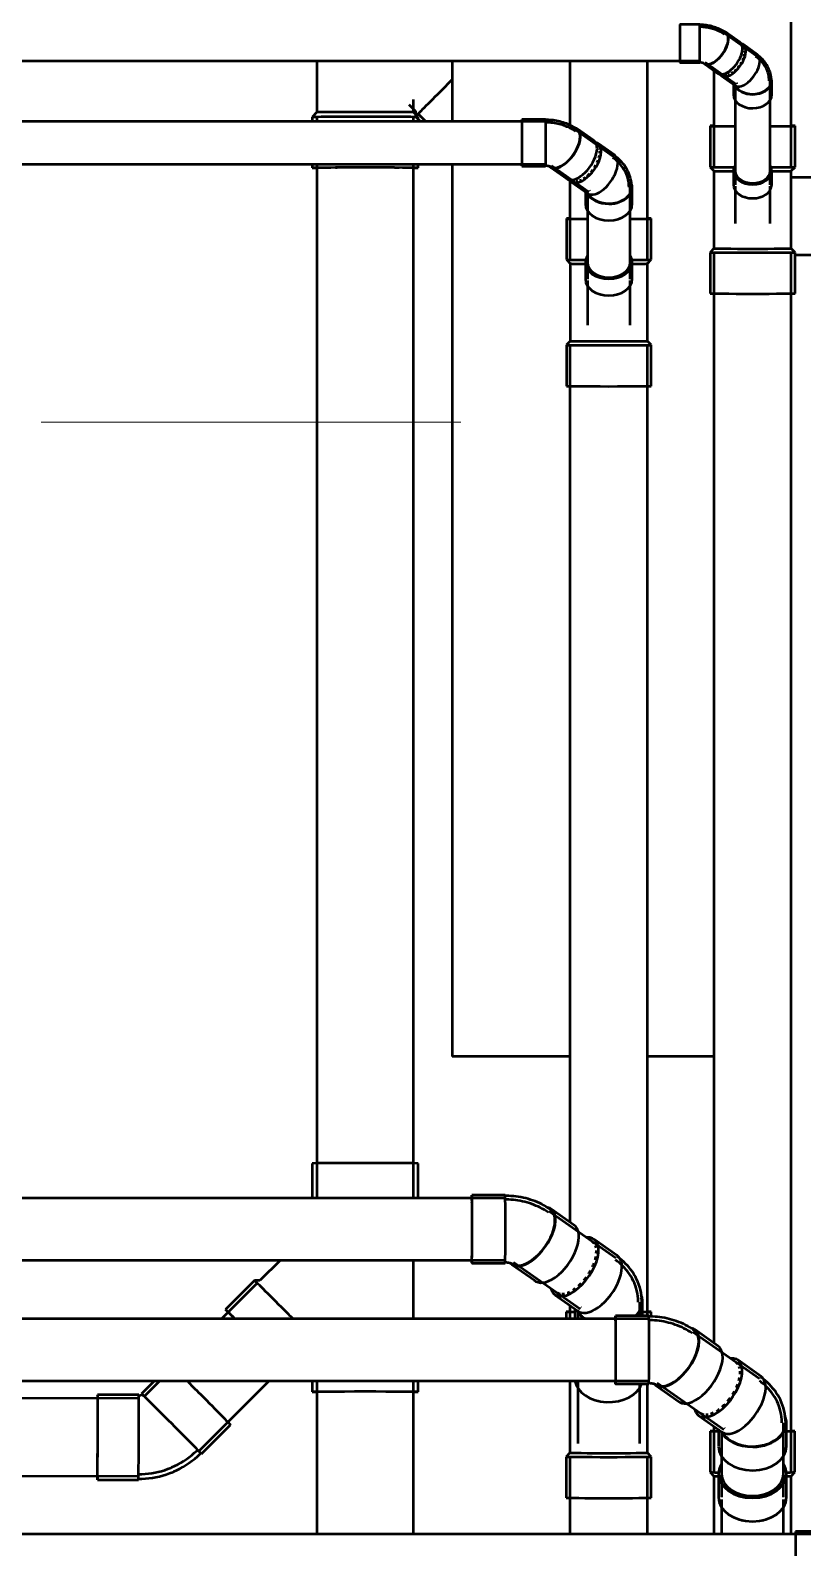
# Model space of a CAD drawing. Header units: millimetres. Extents: x -108050 to 96605, y 58136 to 140997.
# Drawn here: x -44844 to -42849, y 120907 to 124824 of the extents above; entities that cross this region are included whole.
import ezdxf

# ---------------------------------------------------------------- set-up
doc = ezdxf.new("R2010")
doc.units = ezdxf.units.MM
for name, color, linetype, lineweight in [('M-HVAC-DUCT', 70, 'Continuous', 50), ('M-HVAC-DUCT-IDEN', 70, 'Continuous', 9), ('P-PIPE', 3, 'Continuous', 50)]:
    doc.layers.add(name, color=color, linetype=linetype, lineweight=lineweight)

# ---------------------------------------------------------------- blocks, each defined once
blk = doc.blocks.new('DSC_uPVC_Elbow_TienPhong - Standard-1924959-HẦM')
at = {"layer": 'P-PIPE'}
for p, q in [((-44523.3, 121338.2), (-44556.8, 121304.7)), ((-44564, 121301.7), (-44670, 121302)), ((-44401.8, 121149.7), (-44326.8, 121224.7)), ((-44670.6, 121082.8), (-44564.6, 121082.5))]:
    blk.add_line(p, q, dxfattribs=at)
at = {"layer": 'P-PIPE', "flags": 128}
for points in [[(-44558.9, 121300.4), (-44559.4, 121300.2), (-44559.9, 121300), (-44560.3, 121299.9), (-44560.8, 121299.7), (-44561.3, 121299.6), (-44561.8, 121299.5), (-44562.3, 121299.4), (-44562.8, 121299.4), (-44563.3, 121299.4), (-44563.8, 121299.3), (-44564, 121299.3)], [(-44555.1, 121303), (-44555.4, 121302.7), (-44555.8, 121302.3), (-44556.2, 121302), (-44556.6, 121301.7), (-44557, 121301.4), (-44557.4, 121301.2), (-44557.9, 121300.9), (-44558.3, 121300.7), (-44558.8, 121300.5), (-44558.9, 121300.4)], [(-44478.2, 121114.8), (-44470.4, 121118.4), (-44462.7, 121122.3), (-44455.2, 121126.5), (-44447.9, 121131), (-44440.7, 121135.8), (-44433.8, 121140.8), (-44427.1, 121146.2), (-44420.5, 121151.8), (-44414.2, 121157.6), (-44411.9, 121159.9)], [(-44473.4, 121103.8), (-44465.2, 121107.6), (-44457.1, 121111.7), (-44449.1, 121116.1), (-44441.4, 121120.9), (-44433.9, 121125.9), (-44426.5, 121131.3), (-44419.4, 121136.9), (-44412.5, 121142.8), (-44405.9, 121149), (-44403.5, 121151.4)], [(-44564.6, 121084.9), (-44555.5, 121085.1), (-44546.4, 121085.6), (-44537.4, 121086.5), (-44528.4, 121087.7), (-44519.5, 121089.3), (-44510.6, 121091.3), (-44501.8, 121093.6), (-44493.1, 121096.3), (-44484.6, 121099.3), (-44476.1, 121102.6), (-44473.4, 121103.8)], [(-44564.3, 121096.9), (-44555.9, 121097.1), (-44547.3, 121097.6), (-44538.8, 121098.4), (-44530.3, 121099.6), (-44521.8, 121101.1), (-44513.4, 121103), (-44505.1, 121105.2), (-44496.9, 121107.7), (-44488.8, 121110.5), (-44480.8, 121113.7), (-44478.2, 121114.8)]]:
    blk.add_lwpolyline(points, dxfattribs=at)
at = {"layer": 'P-PIPE'}
for centre, major_axis, ratio, start_param, end_param in [((-44404.3, 121302.2), (-77.5, 77.5), 0.005079, 4.710389, 5.193086), ((-44670.3, 121192.4), (0.3, 109.6), 0.005, 0.002191, 0.402015), ((-44670.3, 121192.4), (0.3, 109.6), 0.005, 4.71458, 6.283185), ((-44564.3, 121192.1), (0.3, 109.6), 0.005, 4.71458, 6.283185), ((-44479.3, 121227.2), (-77.5, 77.5), 0.005079, 4.710389, 6.281185), ((-44479.3, 121227.2), (-77.5, 77.5), 0.005079, 0, 0.16822), ((-44479.3, 121227.2), (-75.8, 75.8), 0.005079, 5.950492, 6.115839), ((-44404.3, 121302.2), (-77.5, 77.5), 0.005079, 3.141593, 4.710389), ((-44670.3, 121192.4), (0.3, 100), 0.005, 6.023577, 6.283185), ((-44670.3, 121192.4), (0.3, 100), 0.005, 5.761778, 5.891588), ((-44670.3, 121192.4), (0.3, 100), 0.005, 5.499978, 5.759971), ((-44670.3, 121192.4), (0.3, 100), 0.005, 5.238179, 5.498019), ((-44670.3, 121192.4), (0.3, 100), 0.005, 4.97638, 5.236119), ((-44479.3, 121227.2), (-77.5, 77.5), 0.005079, 3.141593, 4.710389), ((-44670.3, 121192.4), (0.3, 109.6), 0.005, 3.143784, 4.71458), ((-44564.3, 121192.1), (0.3, 109.6), 0.005, 3.143784, 4.71458), ((-44670.3, 121192.4), (0.3, 100), 0.005, 3.929182, 4.188585), ((-44670.3, 121192.4), (0.3, 100), 0.005, 4.190981, 4.450485), ((-44479.3, 121227.2), (-75.8, 75.8), 0.005079, 3.30494, 3.470287), ((-44479.3, 121227.2), (-77.5, 77.5), 0.005079, 2.97324, 3.139593), ((-44670.3, 121192.4), (0.3, 100), 0.005, 3.667383, 3.926634), ((-44670.3, 121192.4), (0.3, 109.6), 0.005, 2.73584, 3.141593), ((-44670.3, 121192.4), (0.3, 100), 0.005, 3.143784, 3.359903), ((-44670.3, 121192.4), (0.3, 100), 0.005, 3.405583, 3.535394)]:
    blk.add_ellipse(centre, major_axis=major_axis, ratio=ratio, start_param=start_param, end_param=end_param, dxfattribs=at)
blk = doc.blocks.new('DSC_uPVC_Elbow_TienPhong - Standard-2066704-HẦM')
at = {"layer": 'P-PIPE'}
for p, q in [((-43114.8, 124839.2), (-43165.8, 124839.2)), ((-43011, 124793.4), (-43046.9, 124818.7)), ((-43165.8, 124740.6), (-43114.8, 124740.6)), ((-43103.7, 124738.1), (-43067.8, 124712.8))]:
    blk.add_line(p, q, dxfattribs=at)
at = {"layer": 'P-PIPE', "flags": 128}
for points in [[(-43047.5, 124817.8), (-43050.6, 124819.9), (-43053.8, 124821.9), (-43057, 124823.7), (-43060.3, 124825.5), (-43063.6, 124827.1), (-43066.9, 124828.6), (-43070.3, 124829.9), (-43073.8, 124831.2), (-43077.2, 124832.4), (-43080.7, 124833.4), (-43084.2, 124834.3), (-43087.7, 124835.2), (-43091.3, 124835.9), (-43094.8, 124836.5), (-43098.4, 124837), (-43102, 124837.5), (-43105.6, 124837.8), (-43109.2, 124838), (-43112.8, 124838.1), (-43114.8, 124838.1)], [(-43050.6, 124813.4), (-43053.6, 124815.4), (-43056.6, 124817.3), (-43059.6, 124819), (-43062.7, 124820.7), (-43065.9, 124822.2), (-43069.1, 124823.6), (-43072.3, 124824.9), (-43075.5, 124826.1), (-43078.8, 124827.2), (-43082.2, 124828.2), (-43085.5, 124829.1), (-43088.9, 124829.9), (-43092.3, 124830.6), (-43095.7, 124831.2), (-43099.1, 124831.7), (-43102.5, 124832.1), (-43106, 124832.4), (-43109.4, 124832.6), (-43112.9, 124832.7), (-43114.8, 124832.7)], [(-43114.8, 124741.6), (-43113.9, 124741.6), (-43113, 124741.6), (-43112.1, 124741.5), (-43111.3, 124741.4), (-43110.4, 124741.3), (-43109.6, 124741.2), (-43108.8, 124741.1), (-43108.1, 124740.9), (-43107.4, 124740.7), (-43106.7, 124740.5), (-43106.1, 124740.3), (-43105.5, 124740.1), (-43105, 124739.9), (-43104.5, 124739.7), (-43104.1, 124739.6), (-43103.8, 124739.4), (-43103.5, 124739.2), (-43103.3, 124739.1), (-43103.1, 124739), (-43103.1, 124739)]]:
    blk.add_lwpolyline(points, dxfattribs=at)
at = {"layer": 'P-PIPE'}
for centre, major_axis, ratio, start_param, end_param in [((-43165.8, 124789.9), (0, 49.3), 0.01, 0, 0.401917), ((-43165.8, 124789.9), (0, 49.3), 0.01, 3.923516, 6.27971), ((-43165.8, 124789.9), (0, 45), 0.01, 6.024687, 6.27971), ((-43165.8, 124789.9), (0, 45), 0.01, 5.888739, 6.017911), ((-43165.8, 124789.9), (0, 45), 0.01, 5.498349, 5.756112), ((-43165.8, 124789.9), (0, 45), 0.01, 5.236311, 5.494312), ((-43114.8, 124789.9), (0, 49.3), 0.01, 3.923516, 6.27971), ((-43075.3, 124778.4), (27.8, 39.4), 0.507022, 3.225944, 5.669405), ((-43075.3, 124778.4), (28.4, 40.3), 0.507022, 4.098609, 6.504687), ((-43075.3, 124778.4), (27.8, 39.4), 0.507022, 5.669405, 6.367537), ((-43039.4, 124753.1), (28.4, 40.3), 0.507022, 4.098609, 6.283185), ((-43165.8, 124789.9), (0, 49.3), 0.01, 2.73979, 3.138118), ((-43165.8, 124789.9), (0, 49.3), 0.01, 3.141593, 3.923516), ((-43165.8, 124789.9), (0, 45), 0.01, 3.141593, 3.399917), ((-43165.8, 124789.9), (0, 45), 0.01, 3.532544, 3.661716), ((-43165.8, 124789.9), (0, 45), 0.01, 3.664583, 3.923516), ((-43165.8, 124789.9), (0, 45), 0.01, 3.926625, 4.185315), ((-43114.8, 124789.9), (0, 49.3), 0.01, 3.141593, 3.923516), ((-43075.3, 124778.4), (28.4, 40.3), 0.507022, 3.051411, 4.098609), ((-43039.4, 124753.1), (28.4, 40.3), 0.507022, 3.051411, 4.098609)]:
    blk.add_ellipse(centre, major_axis=major_axis, ratio=ratio, start_param=start_param, end_param=end_param, dxfattribs=at)
blk = doc.blocks.new('DSC_uPVC_Elbow_TienPhong - Standard-V74-HẦM')
at = {"layer": 'P-PIPE'}
for p, q in [((-42966.2, 124761.8), (-43002.2, 124787.2)), ((-43059, 124706.6), (-43023, 124681.2)), ((-43027.6, 124685.4), (-43027.6, 124657.8)), ((-42935.5, 124693.7), (-42935.5, 124694.4)), ((-42930.1, 124693.7), (-42930.1, 124694.5)), ((-42929, 124657.8), (-42929, 124693.7))]:
    blk.add_line(p, q, dxfattribs=at)
at = {"layer": 'P-PIPE', "flags": 128}
for points in [[(-42935.5, 124694.4), (-42935.6, 124698.5), (-42936, 124702.4), (-42936.6, 124706.4), (-42937.4, 124710.3), (-42938.5, 124714.1), (-42939.7, 124717.9), (-42941.1, 124721.5), (-42942.7, 124725.1), (-42944.5, 124728.5), (-42946.4, 124731.8), (-42948.5, 124735), (-42950.7, 124738), (-42953, 124741), (-42955.4, 124743.8), (-42957.9, 124746.4), (-42960.5, 124749), (-42963.2, 124751.4), (-42966, 124753.6), (-42968.9, 124755.8), (-42970, 124756.6)], [(-42930.1, 124694.5), (-42930.3, 124698.8), (-42930.7, 124703.1), (-42931.3, 124707.4), (-42932.2, 124711.5), (-42933.3, 124715.7), (-42934.6, 124719.7), (-42936.2, 124723.6), (-42937.9, 124727.4), (-42939.8, 124731.1), (-42941.8, 124734.6), (-42944, 124738), (-42946.4, 124741.3), (-42948.8, 124744.4), (-42951.4, 124747.4), (-42954.1, 124750.2), (-42956.9, 124752.9), (-42959.8, 124755.4), (-42962.7, 124757.9), (-42965.7, 124760.1), (-42966.9, 124761)], [(-43022.4, 124682.1), (-43022.4, 124682.1), (-43022.4, 124682.1)], [(-43018.8, 124686.1), (-43018.9, 124686.2), (-43019, 124686.4), (-43019.2, 124686.6), (-43019.4, 124686.9), (-43019.6, 124687.3), (-43019.7, 124687.4)]]:
    blk.add_lwpolyline(points, dxfattribs=at)
at = {"layer": 'P-PIPE'}
for centre, major_axis, ratio, start_param, end_param in [((-43030.6, 124746.9), (28.4, 40.3), 0.507022, 4.098609, 6.508337), ((-43030.6, 124746.9), (25.9, 36.8), 0.507022, 6.055755, 6.283185), ((-43030.6, 124746.9), (25.9, 36.8), 0.507022, 5.066955, 5.191178), ((-43030.6, 124746.9), (25.9, 36.8), 0.507022, 5.321569, 5.452977), ((-43030.6, 124746.9), (25.9, 36.8), 0.507022, 5.845168, 5.931204), ((-43030.6, 124746.9), (25.9, 36.8), 0.507022, 5.583369, 5.714776), ((-42994.6, 124721.5), (28.4, 40.3), 0.507022, 4.098609, 6.283185), ((-43030.6, 124746.9), (28.4, 40.3), 0.507022, 2.93008, 4.098609), ((-43030.6, 124746.9), (25.9, 36.8), 0.507022, 3.141593, 3.313211), ((-43030.6, 124746.9), (25.9, 36.8), 0.507022, 3.488974, 3.652845), ((-43030.6, 124746.9), (25.9, 36.8), 0.507022, 3.750773, 3.882181), ((-43030.6, 124746.9), (25.9, 36.8), 0.507022, 4.012572, 4.098609), ((-43030.6, 124746.9), (25.9, 36.8), 0.507022, 4.098609, 4.14398), ((-43030.6, 124746.9), (25.9, 36.8), 0.507022, 4.274372, 4.40578), ((-43030.6, 124746.9), (25.9, 36.8), 0.507022, 4.536171, 4.667579), ((-43030.6, 124746.9), (25.9, 36.8), 0.507022, 4.797971, 4.929378), ((-42978.3, 124693.7), (49.3, 0), 0.709577, 4.719435, 6.616078), ((-42978.3, 124693.7), (49.3, 0), 0.709577, 3.462413, 4.719435), ((-42994.6, 124721.5), (28.4, 40.3), 0.507022, 3.051411, 4.098609), ((-42978.3, 124693.7), (48.2, 0), 0.709577, 3.497705, 6.290231), ((-42978.3, 124657.8), (49.3, 0), 0.709577, 3.148639, 4.719435), ((-42978.3, 124657.8), (49.3, 0), 0.709577, 4.719435, 6.290231)]:
    blk.add_ellipse(centre, major_axis=major_axis, ratio=ratio, start_param=start_param, end_param=end_param, dxfattribs=at)
blk = doc.blocks.new('DSC_uPVC_Elbow_TienPhong - Standard-2066810-HẦM')
at = {"layer": 'P-PIPE'}
for p, q in [((-43513, 124594.2), (-43574, 124594.2)), ((-43388.1, 124539.2), (-43431.1, 124569.5)), ((-43574, 124473.6), (-43513, 124473.6)), ((-43500.6, 124470.9), (-43457.6, 124440.6))]:
    blk.add_line(p, q, dxfattribs=at)
at = {"layer": 'P-PIPE', "flags": 128}
for points in [[(-43431.9, 124568.4), (-43435.6, 124571), (-43439.5, 124573.4), (-43443.3, 124575.6), (-43447.3, 124577.7), (-43451.3, 124579.6), (-43455.3, 124581.4), (-43459.4, 124583.1), (-43463.5, 124584.6), (-43467.7, 124586), (-43471.9, 124587.3), (-43476.1, 124588.4), (-43480.4, 124589.4), (-43484.7, 124590.3), (-43489, 124591), (-43493.3, 124591.7), (-43497.6, 124592.1), (-43501.9, 124592.5), (-43506.3, 124592.8), (-43510.6, 124592.9), (-43513, 124592.9)], [(-43435.7, 124563), (-43439.2, 124565.4), (-43442.9, 124567.7), (-43446.5, 124569.8), (-43450.3, 124571.8), (-43454.1, 124573.6), (-43457.9, 124575.3), (-43461.8, 124576.9), (-43465.7, 124578.4), (-43469.7, 124579.7), (-43473.7, 124580.9), (-43477.8, 124582), (-43481.8, 124582.9), (-43485.9, 124583.8), (-43490, 124584.5), (-43494.1, 124585.1), (-43498.2, 124585.6), (-43502.4, 124585.9), (-43506.5, 124586.2), (-43510.7, 124586.3), (-43513, 124586.3)], [(-43513, 124475), (-43512, 124475), (-43510.9, 124474.9), (-43509.9, 124474.8), (-43509, 124474.7), (-43508, 124474.6), (-43507.1, 124474.5), (-43506.2, 124474.3), (-43505.3, 124474.1), (-43504.5, 124473.9), (-43503.8, 124473.7), (-43503.1, 124473.5), (-43502.4, 124473.3), (-43501.8, 124473), (-43501.3, 124472.8), (-43500.9, 124472.6), (-43500.5, 124472.4), (-43500.2, 124472.3), (-43500, 124472.1), (-43499.9, 124472), (-43499.8, 124472)]]:
    blk.add_lwpolyline(points, dxfattribs=at)
at = {"layer": 'P-PIPE'}
for centre, major_axis, ratio, start_param, end_param in [((-43574, 124533.9), (0, 60.3), 0.01, 0, 0.403919), ((-43574, 124533.9), (0, 60.3), 0.01, 3.923516, 6.27971), ((-43574, 124533.9), (0, 55), 0.01, 6.024687, 6.27971), ((-43574, 124533.9), (0, 55), 0.01, 5.888739, 6.017911), ((-43513, 124533.9), (0, 60.3), 0.01, 3.923516, 6.27971), ((-43574, 124533.9), (0, 55), 0.01, 5.498349, 5.756112), ((-43574, 124533.9), (0, 55), 0.01, 5.236311, 5.494312), ((-43574, 124533.9), (0, 55), 0.01, 4.974353, 5.232513), ((-43574, 124533.9), (0, 55), 0.01, 4.712427, 4.970713), ((-43465.8, 124520.2), (34, 48.2), 0.507022, 3.225944, 5.669405), ((-43465.8, 124520.2), (34.7, 49.3), 0.507022, 4.098609, 6.504595), ((-43465.8, 124520.2), (34, 48.2), 0.507022, 5.669405, 6.367537), ((-43574, 124533.9), (0, 55), 0.01, 4.188583, 4.447115), ((-43574, 124533.9), (0, 55), 0.01, 4.45051, 4.708914), ((-43422.9, 124489.9), (34.7, 49.3), 0.507022, 4.098609, 6.325751), ((-43574, 124533.9), (0, 60.3), 0.01, 2.737821, 3.138118), ((-43574, 124533.9), (0, 60.3), 0.01, 3.141593, 3.923516), ((-43574, 124533.9), (0, 55), 0.01, 3.141593, 3.399917), ((-43574, 124533.9), (0, 55), 0.01, 3.532544, 3.661716), ((-43574, 124533.9), (0, 55), 0.01, 3.664583, 3.923516), ((-43574, 124533.9), (0, 55), 0.01, 3.926625, 4.185315), ((-43513, 124533.9), (0, 60.3), 0.01, 3.141593, 3.923516), ((-43465.8, 124520.2), (34.7, 49.3), 0.507022, 3.051411, 4.098609), ((-43422.9, 124489.9), (34.7, 49.3), 0.507022, 3.051411, 4.098609)]:
    blk.add_ellipse(centre, major_axis=major_axis, ratio=ratio, start_param=start_param, end_param=end_param, dxfattribs=at)
blk = doc.blocks.new('DSC_uPVC_Elbow_TienPhong - Standard-V75-HẦM')
at = {"layer": 'P-PIPE'}
for p, q in [((-43334.5, 124501.4), (-43377.4, 124531.7)), ((-43446.9, 124433.1), (-43403.9, 124402.8)), ((-43410, 124407.9), (-43410, 124375.9)), ((-43403.2, 124403.9), (-43403.1, 124403.9)), ((-43297.4, 124418.9), (-43297.4, 124419.7)), ((-43290.7, 124418.9), (-43290.7, 124419.8)), ((-43289.4, 124375.9), (-43289.4, 124418.9))]:
    blk.add_line(p, q, dxfattribs=at)
at = {"layer": 'P-PIPE', "flags": 128}
for points in [[(-43297.4, 124419.7), (-43297.6, 124424.6), (-43298, 124429.4), (-43298.7, 124434.2), (-43299.7, 124438.9), (-43301, 124443.6), (-43302.5, 124448.1), (-43304.2, 124452.5), (-43306.1, 124456.8), (-43308.3, 124461), (-43310.6, 124465), (-43313.1, 124468.8), (-43315.7, 124472.5), (-43318.5, 124476), (-43321.4, 124479.4), (-43324.5, 124482.6), (-43327.7, 124485.7), (-43330.9, 124488.6), (-43334.3, 124491.4), (-43337.7, 124494), (-43339, 124494.9)], [(-43290.7, 124419.8), (-43290.9, 124425), (-43291.4, 124430.3), (-43292.2, 124435.4), (-43293.3, 124440.5), (-43294.6, 124445.5), (-43296.2, 124450.3), (-43298.1, 124455.1), (-43300.2, 124459.7), (-43302.4, 124464.1), (-43304.9, 124468.4), (-43307.6, 124472.5), (-43310.4, 124476.5), (-43313.4, 124480.3), (-43316.5, 124483.9), (-43319.8, 124487.3), (-43323.2, 124490.6), (-43326.6, 124493.7), (-43330.2, 124496.6), (-43333.8, 124499.3), (-43335.2, 124500.3)], [(-43398.9, 124409), (-43399, 124409.1), (-43399.2, 124409.3), (-43399.4, 124409.5), (-43399.6, 124409.9), (-43399.9, 124410.3)]]:
    blk.add_lwpolyline(points, dxfattribs=at)
at = {"layer": 'P-PIPE'}
for centre, major_axis, ratio, start_param, end_param in [((-43412.2, 124482.4), (34.7, 49.3), 0.507022, 4.098609, 6.507503), ((-43412.2, 124482.4), (31.7, 45), 0.507022, 6.106967, 6.283185), ((-43412.2, 124482.4), (31.7, 45), 0.507022, 5.845168, 5.931204), ((-43412.2, 124482.4), (31.7, 45), 0.507022, 5.583369, 5.714776), ((-43412.2, 124482.4), (31.7, 45), 0.507022, 4.797971, 4.929378), ((-43412.2, 124482.4), (31.7, 45), 0.507022, 5.05977, 5.191178), ((-43412.2, 124482.4), (31.7, 45), 0.507022, 5.321569, 5.452977), ((-43369.2, 124452.1), (34.7, 49.3), 0.507022, 4.098609, 6.329899), ((-43412.2, 124482.4), (34.7, 49.3), 0.507022, 2.931213, 4.098609), ((-43412.2, 124482.4), (31.7, 45), 0.507022, 3.141593, 3.371928), ((-43412.2, 124482.4), (31.7, 45), 0.507022, 3.488974, 3.620381), ((-43412.2, 124482.4), (31.7, 45), 0.507022, 3.750773, 3.882181), ((-43412.2, 124482.4), (31.7, 45), 0.507022, 4.012572, 4.098609), ((-43412.2, 124482.4), (31.7, 45), 0.507022, 4.098609, 4.14398), ((-43412.2, 124482.4), (31.7, 45), 0.507022, 4.274372, 4.40578), ((-43412.2, 124482.4), (31.7, 45), 0.507022, 4.536171, 4.667579), ((-43349.7, 124418.9), (60.3, 0), 0.709577, 4.719435, 6.616261), ((-43349.7, 124418.9), (60.3, 0), 0.709577, 3.482963, 4.719435), ((-43369.2, 124452.1), (34.7, 49.3), 0.507022, 3.051411, 4.098609), ((-43349.7, 124418.9), (59, 0), 0.709577, 3.515559, 6.290231), ((-43349.7, 124375.9), (60.3, 0), 0.709577, 3.148639, 4.719435), ((-43349.7, 124375.9), (60.3, 0), 0.709577, 4.719435, 6.290231)]:
    blk.add_ellipse(centre, major_axis=major_axis, ratio=ratio, start_param=start_param, end_param=end_param, dxfattribs=at)
blk = doc.blocks.new('DSC_uPVC_Elbow_TienPhong - Standard-1980173-HẦM')
at = {"layer": 'P-PIPE'}
for p, q in [((-43617.5, 121817.5), (-43703.5, 121817.5)), ((-43438.5, 121739), (-43499.1, 121781.7)), ((-43703.5, 121642.1), (-43617.5, 121642.1)), ((-43600.1, 121638.4), (-43539.5, 121595.7))]:
    blk.add_line(p, q, dxfattribs=at)
at = {"layer": 'P-PIPE', "flags": 128}
for points in [[(-43500.2, 121780.2), (-43505.6, 121783.8), (-43511.2, 121787.3), (-43516.8, 121790.5), (-43522.5, 121793.6), (-43528.3, 121796.4), (-43534.1, 121799), (-43540.1, 121801.4), (-43546, 121803.6), (-43552.1, 121805.6), (-43558.1, 121807.4), (-43564.2, 121809.1), (-43570.4, 121810.5), (-43576.6, 121811.8), (-43582.8, 121812.9), (-43589, 121813.8), (-43595.3, 121814.5), (-43601.5, 121815), (-43607.8, 121815.4), (-43614.1, 121815.6), (-43617.5, 121815.6)], [(-43505.7, 121772.3), (-43510.9, 121775.8), (-43516.1, 121779), (-43521.4, 121782.1), (-43526.9, 121785), (-43532.3, 121787.7), (-43537.9, 121790.1), (-43543.5, 121792.4), (-43549.2, 121794.5), (-43555, 121796.4), (-43560.8, 121798.2), (-43566.6, 121799.7), (-43572.5, 121801.1), (-43578.4, 121802.3), (-43584.3, 121803.4), (-43590.2, 121804.2), (-43596.2, 121804.9), (-43602.2, 121805.4), (-43608.2, 121805.8), (-43614.2, 121806), (-43617.5, 121806)], [(-43617.5, 121644.1), (-43616.1, 121644), (-43614.6, 121644), (-43613.2, 121643.9), (-43611.8, 121643.7), (-43610.5, 121643.6), (-43609.2, 121643.4), (-43607.9, 121643.1), (-43606.7, 121642.9), (-43605.6, 121642.6), (-43604.5, 121642.3), (-43603.5, 121642), (-43602.6, 121641.6), (-43601.8, 121641.3), (-43601.1, 121641), (-43600.4, 121640.7), (-43599.9, 121640.5), (-43599.5, 121640.3), (-43599.2, 121640.1), (-43599.1, 121640), (-43599, 121639.9)]]:
    blk.add_lwpolyline(points, dxfattribs=at)
at = {"layer": 'P-PIPE'}
for centre, major_axis, ratio, start_param, end_param in [((-43703.5, 121729.8), (0, 87.7), 0.01, 0, 0.40267), ((-43703.5, 121729.8), (0, 87.7), 0.01, 3.923516, 6.27971), ((-43703.5, 121729.8), (0, 80), 0.01, 6.150538, 6.27971), ((-43703.5, 121729.8), (0, 80), 0.01, 5.888739, 6.017911), ((-43617.5, 121729.8), (0, 87.7), 0.01, 3.923516, 6.27971), ((-43703.5, 121729.8), (0, 80), 0.01, 5.626939, 5.756112), ((-43703.5, 121729.8), (0, 80), 0.01, 5.236311, 5.494312), ((-43703.5, 121729.8), (0, 80), 0.01, 4.974353, 5.232513), ((-43549.6, 121710), (50.5, 71.7), 0.507022, 4.098609, 6.512305), ((-43549.6, 121710), (49.4, 70.1), 0.507022, 5.669405, 6.384235), ((-43703.5, 121729.8), (0, 80), 0.01, 4.712427, 4.970713), ((-43703.5, 121729.8), (0, 80), 0.01, 4.45051, 4.708914), ((-43549.6, 121710), (49.4, 70.1), 0.507022, 3.082211, 5.669405), ((-43489, 121667.3), (50.5, 71.7), 0.507022, 4.098609, 6.325547), ((-43703.5, 121729.8), (0, 80), 0.01, 3.926625, 4.185315), ((-43703.5, 121729.8), (0, 80), 0.01, 4.188583, 4.447115), ((-43703.5, 121729.8), (0, 87.7), 0.01, 2.739049, 3.923516), ((-43703.5, 121729.8), (0, 80), 0.01, 3.141593, 3.399917), ((-43703.5, 121729.8), (0, 80), 0.01, 3.532544, 3.661716), ((-43703.5, 121729.8), (0, 80), 0.01, 3.794344, 3.923516), ((-43617.5, 121729.8), (0, 87.7), 0.01, 3.138118, 3.923516), ((-43549.6, 121710), (50.5, 71.7), 0.507022, 3.015158, 4.098609), ((-43489, 121667.3), (50.5, 71.7), 0.507022, 3.051411, 4.098609)]:
    blk.add_ellipse(centre, major_axis=major_axis, ratio=ratio, start_param=start_param, end_param=end_param, dxfattribs=at)
blk = doc.blocks.new('DSC_uPVC_Elbow_TienPhong - Standard-V76-HẦM')
at = {"layer": 'P-PIPE'}
for p, q in [((-43327.5, 121660.8), (-43388.1, 121703.5)), ((-43489.1, 121560.2), (-43428.6, 121517.5)), ((-43273.8, 121541.3), (-43273.8, 121542.5)), ((-43264.2, 121541.3), (-43264.2, 121542.6)), ((-43262.3, 121505.9), (-43262.3, 121541.3)), ((-43437.7, 121523.6), (-43437.7, 121498.2)), ((-43427.4, 121519), (-43427.4, 121519))]:
    blk.add_line(p, q, dxfattribs=at)
at = {"layer": 'P-PIPE', "flags": 128}
for points in [[(-43273.8, 121542.5), (-43274.1, 121549.6), (-43274.8, 121556.6), (-43275.8, 121563.5), (-43277.3, 121570.3), (-43279.1, 121577.1), (-43281.2, 121583.6), (-43283.7, 121590), (-43286.5, 121596.2), (-43289.6, 121602.3), (-43293, 121608), (-43296.6, 121613.6), (-43300.4, 121619), (-43304.5, 121624.1), (-43308.7, 121629), (-43313.1, 121633.7), (-43317.7, 121638.1), (-43322.4, 121642.3), (-43327.3, 121646.3), (-43332.3, 121650.1)], [(-43264.2, 121542.6), (-43264.5, 121550.2), (-43265.2, 121557.8), (-43266.3, 121565.2), (-43267.9, 121572.6), (-43269.8, 121579.8), (-43272.2, 121586.9), (-43274.8, 121593.8), (-43277.8, 121600.4), (-43281.1, 121606.9), (-43284.8, 121613.1), (-43288.6, 121619.1), (-43292.7, 121624.8), (-43297.1, 121630.2), (-43301.6, 121635.5), (-43306.3, 121640.4), (-43311.2, 121645.1), (-43316.2, 121649.6), (-43321.4, 121653.9), (-43326.6, 121657.8), (-43328.6, 121659.3)], [(-43421.3, 121526.5), (-43421.5, 121526.6), (-43421.7, 121526.9), (-43422, 121527.3)]]:
    blk.add_lwpolyline(points, dxfattribs=at)
at = {"layer": 'P-PIPE'}
for centre, major_axis, ratio, start_param, end_param in [((-43438.6, 121631.9), (50.5, 71.7), 0.507022, 4.098609, 6.7009), ((-43438.6, 121631.9), (46.1, 65.4), 0.507022, 6.106967, 6.283185), ((-43438.6, 121631.9), (46.1, 65.4), 0.507022, 5.321569, 5.452977), ((-43438.6, 121631.9), (46.1, 65.4), 0.507022, 5.845168, 5.976576), ((-43438.6, 121631.9), (46.1, 65.4), 0.507022, 5.583369, 5.714776), ((-43378, 121589.2), (50.5, 71.7), 0.507022, 4.098609, 6.329899), ((-43438.6, 121631.9), (46.1, 65.4), 0.507022, 4.797971, 4.929378), ((-43438.6, 121631.9), (46.1, 65.4), 0.507022, 5.05977, 5.191178), ((-43438.6, 121631.9), (50.5, 71.7), 0.507022, 2.732397, 4.098609), ((-43438.6, 121631.9), (46.1, 65.4), 0.507022, 4.012572, 4.098609), ((-43438.6, 121631.9), (46.1, 65.4), 0.507022, 4.098609, 4.14398), ((-43438.6, 121631.9), (46.1, 65.4), 0.507022, 4.274372, 4.40578), ((-43438.6, 121631.9), (46.1, 65.4), 0.507022, 4.536171, 4.667579), ((-43438.6, 121631.9), (46.1, 65.4), 0.507022, 3.141593, 3.37846), ((-43438.6, 121631.9), (46.1, 65.4), 0.507022, 3.488974, 3.620381), ((-43438.6, 121631.9), (46.1, 65.4), 0.507022, 3.750773, 3.882181), ((-43350, 121541.3), (85.8, 0), 0.709577, 5.659921, 6.290231), ((-43350, 121541.3), (87.7, 0), 0.709577, 5.672774, 6.586946), ((-43350, 121541.3), (85.8, 0), 0.709577, 0.007046, 0.191846), ((-43350, 121541.3), (87.7, 0), 0.709577, 3.490694, 3.908859), ((-43378, 121589.2), (50.5, 71.7), 0.507022, 3.051411, 4.098609), ((-43350, 121541.3), (85.8, 0), 0.709577, 3.518238, 3.931238)]:
    blk.add_ellipse(centre, major_axis=major_axis, ratio=ratio, start_param=start_param, end_param=end_param, dxfattribs=at)
blk = doc.blocks.new('DSC_uPVC_Elbow_TienPhong - Standard-V77-HẦM')
at = {"layer": 'P-PIPE'}
for p, q in [((-42956.1, 121349.1), (-43016.7, 121391.8)), ((-43117.8, 121248.4), (-43057.2, 121205.7)), ((-42902.4, 121229.6), (-42902.4, 121230.8)), ((-42892.8, 121229.6), (-42892.8, 121230.9)), ((-42890.9, 121169), (-42890.9, 121229.6)), ((-43066.3, 121213.5), (-43066.3, 121169)), ((-43056.1, 121207.3), (-43056.1, 121207.3))]:
    blk.add_line(p, q, dxfattribs=at)
at = {"layer": 'P-PIPE', "flags": 128}
for points in [[(-42902.4, 121230.8), (-42902.7, 121237.8), (-42903.4, 121244.8), (-42904.4, 121251.8), (-42905.9, 121258.6), (-42907.7, 121265.3), (-42909.8, 121271.9), (-42912.3, 121278.3), (-42915.1, 121284.5), (-42918.2, 121290.5), (-42921.6, 121296.3), (-42925.2, 121301.9), (-42929, 121307.3), (-42933.1, 121312.4), (-42937.3, 121317.3), (-42941.8, 121321.9), (-42946.3, 121326.4), (-42951.1, 121330.6), (-42955.9, 121334.6), (-42960.9, 121338.3)], [(-42892.8, 121230.9), (-42893.1, 121238.5), (-42893.8, 121246), (-42895, 121253.5), (-42896.5, 121260.9), (-42898.5, 121268.1), (-42900.8, 121275.2), (-42903.5, 121282), (-42906.5, 121288.7), (-42909.8, 121295.1), (-42913.4, 121301.4), (-42917.2, 121307.3), (-42921.3, 121313), (-42925.7, 121318.5), (-42930.2, 121323.7), (-42934.9, 121328.7), (-42939.8, 121333.4), (-42944.8, 121337.9), (-42950, 121342.1), (-42955.3, 121346.1), (-42957.3, 121347.5)], [(-43050, 121214.8), (-43050.1, 121214.9), (-43050.3, 121215.2), (-43050.6, 121215.6)]]:
    blk.add_lwpolyline(points, dxfattribs=at)
at = {"layer": 'P-PIPE'}
for centre, major_axis, ratio, start_param, end_param in [((-43067.3, 121320.1), (50.5, 71.7), 0.507022, 4.098609, 6.7009), ((-43067.3, 121320.1), (46.1, 65.4), 0.507022, 6.106967, 6.283185), ((-43067.3, 121320.1), (46.1, 65.4), 0.507022, 5.845168, 5.976576), ((-43067.3, 121320.1), (46.1, 65.4), 0.507022, 5.321569, 5.452977), ((-43067.3, 121320.1), (46.1, 65.4), 0.507022, 5.583369, 5.714776), ((-43006.7, 121277.4), (50.5, 71.7), 0.507022, 4.098609, 6.329899), ((-43067.3, 121320.1), (46.1, 65.4), 0.507022, 4.797971, 4.929378), ((-43067.3, 121320.1), (46.1, 65.4), 0.507022, 5.05977, 5.191178), ((-43067.3, 121320.1), (50.5, 71.7), 0.507022, 2.732397, 4.098609), ((-43067.3, 121320.1), (46.1, 65.4), 0.507022, 4.012572, 4.098609), ((-43067.3, 121320.1), (46.1, 65.4), 0.507022, 4.098609, 4.14398), ((-43067.3, 121320.1), (46.1, 65.4), 0.507022, 4.274372, 4.40578), ((-43067.3, 121320.1), (46.1, 65.4), 0.507022, 4.536171, 4.667579), ((-43067.3, 121320.1), (46.1, 65.4), 0.507022, 3.141593, 3.37846), ((-43067.3, 121320.1), (46.1, 65.4), 0.507022, 3.488974, 3.620381), ((-43067.3, 121320.1), (46.1, 65.4), 0.507022, 3.750773, 3.882181), ((-42978.6, 121229.6), (85.8, 0), 0.709577, 3.518238, 6.290231), ((-42978.6, 121229.6), (87.7, 0), 0.709577, 4.719435, 6.586946), ((-42978.6, 121229.6), (85.8, 0), 0.709577, 0.007046, 0.191846), ((-42978.6, 121229.6), (87.7, 0), 0.709577, 3.490694, 4.719435), ((-43006.7, 121277.4), (50.5, 71.7), 0.507022, 3.051411, 4.098609), ((-42978.6, 121169), (87.7, 0), 0.709577, 3.148639, 4.719435), ((-42978.6, 121169), (87.7, 0), 0.709577, 4.719435, 6.290231)]:
    blk.add_ellipse(centre, major_axis=major_axis, ratio=ratio, start_param=start_param, end_param=end_param, dxfattribs=at)
blk = doc.blocks.new('DSC_uPVC_Elbow_TienPhong - Standard-2066950-HẦM')
at = {"layer": 'P-PIPE'}
for p, q in [((-42791.2, 120949.1), (-42867.2, 120949.1)), ((-42633.2, 120879.8), (-42686.7, 120917.5)), ((-42867.2, 120795.7), (-42791.2, 120795.7)), ((-42775.1, 120792.1), (-42721.5, 120754.4))]:
    blk.add_line(p, q, dxfattribs=at)
at = {"layer": 'P-PIPE', "flags": 128}
for points in [[(-42687.7, 120916.1), (-42692.5, 120919.4), (-42697.4, 120922.4), (-42702.3, 120925.3), (-42707.4, 120927.9), (-42712.5, 120930.4), (-42717.6, 120932.7), (-42722.8, 120934.9), (-42728.1, 120936.8), (-42733.4, 120938.6), (-42738.8, 120940.2), (-42744.2, 120941.6), (-42749.6, 120942.9), (-42755, 120944), (-42760.5, 120945), (-42766, 120945.8), (-42771.5, 120946.4), (-42777.1, 120946.9), (-42782.6, 120947.2), (-42788.1, 120947.4), (-42791.2, 120947.4)], [(-42692.5, 120909.3), (-42697.1, 120912.4), (-42701.7, 120915.2), (-42706.4, 120918), (-42711.2, 120920.5), (-42716, 120922.8), (-42720.9, 120925), (-42725.9, 120927), (-42730.9, 120928.9), (-42735.9, 120930.6), (-42741.1, 120932.1), (-42746.2, 120933.5), (-42751.4, 120934.7), (-42756.6, 120935.8), (-42761.8, 120936.7), (-42767.1, 120937.5), (-42772.4, 120938.1), (-42777.7, 120938.5), (-42783, 120938.8), (-42788.3, 120939), (-42791.2, 120939)], [(-42791.2, 120797.3), (-42789.9, 120797.3), (-42788.6, 120797.3), (-42787.3, 120797.2), (-42786, 120797), (-42784.8, 120796.9), (-42783.6, 120796.7), (-42782.4, 120796.5), (-42781.3, 120796.2), (-42780.3, 120796), (-42779.3, 120795.7), (-42778.4, 120795.4), (-42777.6, 120795.1), (-42776.8, 120794.8), (-42776.1, 120794.6), (-42775.6, 120794.3), (-42775.1, 120794), (-42774.7, 120793.8), (-42774.4, 120793.7), (-42774.2, 120793.5), (-42774.1, 120793.5)]]:
    blk.add_lwpolyline(points, dxfattribs=at)
at = {"layer": 'P-PIPE'}
for centre, major_axis, ratio, start_param, end_param in [((-42867.2, 120872.4), (0, 76.7), 0.01, 0, 0.401492), ((-42867.2, 120872.4), (0, 76.7), 0.01, 3.923516, 6.27971), ((-42791.2, 120872.4), (0, 76.7), 0.01, 3.923516, 6.27971), ((-42867.2, 120872.4), (0, 70), 0.01, 6.150538, 6.27971), ((-42867.2, 120872.4), (0, 70), 0.01, 5.888739, 6.017911), ((-42867.2, 120872.4), (0, 70), 0.01, 5.626939, 5.756112), ((-42867.2, 120872.4), (0, 70), 0.01, 5.236311, 5.494312), ((-42867.2, 120872.4), (0, 70), 0.01, 4.974353, 5.232513), ((-42730.9, 120854.8), (44.2, 62.7), 0.507022, 4.098609, 6.504285), ((-42730.9, 120854.8), (43.2, 61.3), 0.507022, 5.669405, 6.258454), ((-42867.2, 120872.4), (0, 70), 0.01, 4.712427, 4.970713), ((-42867.2, 120872.4), (0, 70), 0.01, 4.45051, 4.708914), ((-42730.9, 120854.8), (43.2, 61.3), 0.507022, 3.313211, 5.669405), ((-42677.4, 120817.1), (44.2, 62.7), 0.507022, 4.098609, 6.324585), ((-42867.2, 120872.4), (0, 70), 0.01, 3.926625, 4.185315), ((-42867.2, 120872.4), (0, 70), 0.01, 4.188583, 4.447115), ((-42867.2, 120872.4), (0, 76.7), 0.01, 2.740208, 3.923516), ((-42867.2, 120872.4), (0, 70), 0.01, 3.141593, 3.399917), ((-42867.2, 120872.4), (0, 70), 0.01, 3.532544, 3.661716), ((-42867.2, 120872.4), (0, 70), 0.01, 3.794344, 3.923516), ((-42791.2, 120872.4), (0, 76.7), 0.01, 3.138118, 3.923516), ((-42730.9, 120854.8), (44.2, 62.7), 0.507022, 3.051411, 4.098609), ((-42677.4, 120817.1), (44.2, 62.7), 0.507022, 3.051411, 4.098609)]:
    blk.add_ellipse(centre, major_axis=major_axis, ratio=ratio, start_param=start_param, end_param=end_param, dxfattribs=at)

msp = doc.modelspace()

# ---------------------------------------------------------------- linework, layer by layer
at = {"layer": 'M-HVAC-DUCT'}
for p, q in [((-43754.1, 124745), (-43754.1, 124588.9)), ((-43754.1, 124479), (-43754.1, 122175.3)), ((-43450, 122175.3), (-43754.1, 122175.3)), ((-43078.6, 122175.3), (-43250, 122175.3))]:
    msp.add_line(p, q, dxfattribs=at)
at = {"layer": 'M-HVAC-DUCT-IDEN'}
msp.add_line((-43731.8, 123812.4), (-44815.5, 123812.4), dxfattribs=at)
at = {"layer": 'P-PIPE'}
for p, q in [((-42878.6, 124471.1), (-42878.6, 125551.5)), ((-42968.7, 124758.3), (-43049.4, 124815.2)), ((-48545.9, 124744.9), (-43114.8, 124744.9)), ((-44104.2, 124744.9), (-44104.2, 124612.4)), ((-43450, 124745), (-43450, 124578.7)), ((-43250, 124232), (-43250, 124744.9)), ((-43101.2, 124741.6), (-43020.6, 124684.8)), ((-43078.6, 124720.8), (-43078.6, 124471.1)), ((-43023.3, 124682.2), (-43023.3, 124425.3)), ((-42933.3, 124425.3), (-42933.3, 124693.7)), ((-43866, 124632.3), (-43849.1, 124615.4)), ((-43854.2, 124612.4), (-43854.2, 124645.1)), ((-43513, 124588.9), (-48545.9, 124588.9)), ((-44104.2, 124612.4), (-44116.1, 124600)), ((-44116.1, 124600), (-44116.1, 124588.7)), ((-44104.2, 124600), (-44104.2, 124588.7)), ((-43842.3, 124600), (-43854.2, 124612.4)), ((-43854.2, 124588.8), (-43854.2, 124600)), ((-43849.1, 124615.4), (-43848.7, 124601.4)), ((-43848.7, 124601.4), (-43836.1, 124588.8)), ((-43842.3, 124588.8), (-43842.3, 124600)), ((-43842, 124608.2), (-43822.6, 124588.8)), ((-43337.5, 124497.1), (-43434.2, 124565.2)), ((-43087.9, 124577.1), (-43087.9, 124471.1)), ((-42868.7, 124471.1), (-42868.7, 124577.1)), ((-48545.9, 124478.9), (-43513, 124478.9)), ((-44116.1, 124479.2), (-44116.1, 124469)), ((-44104.2, 124479.2), (-44104.2, 121809.8)), ((-43854.2, 121809.8), (-43854.2, 124479.1)), ((-43842.3, 124469), (-43842.3, 124479.1)), ((-43497.5, 124475.3), (-43400.9, 124407.2)), ((-43087.9, 124471.1), (-43078.3, 124461)), ((-42878.3, 124461), (-42868.7, 124471.1)), ((-43450, 124436.5), (-43450, 124232)), ((-43078.3, 124461), (-43078.3, 124261)), ((-43027.6, 124461.2), (-43027.6, 124425.3)), ((-42929, 124425.3), (-42929, 124461.2)), ((-42878.3, 124261), (-42878.3, 124461)), ((-42686.8, 124444.4), (-42878.3, 124444.4)), ((-43404.7, 124404.1), (-43404.7, 124182)), ((-43294.7, 124182), (-43294.7, 124418.9)), ((-43023.3, 124421.9), (-43023.3, 124325.2)), ((-42999.6, 124393.8), (-42997.8, 124393.1)), ((-42958.9, 124393.1), (-42957.1, 124393.8)), ((-42933.3, 124325.2), (-42933.3, 124421.9)), ((-43459.3, 124338), (-43459.3, 124232)), ((-43240.1, 124232), (-43240.1, 124338)), ((-43078.3, 124261), (-43087.9, 124250.9)), ((-43087.9, 124250.9), (-43087.9, 124144.9)), ((-43078.6, 124250.9), (-43078.6, 121435)), ((-42878.6, 121102.1), (-42878.6, 124250.9)), ((-42868.7, 124250.9), (-42878.3, 124261)), ((-42868.7, 124144.9), (-42868.7, 124250.9)), ((-42868.7, 124244.4), (-42686.8, 124244.4)), ((-43459.3, 124232), (-43449.7, 124221.9)), ((-43449.7, 124221.9), (-43449.7, 124021.9)), ((-43410, 124225), (-43410, 124182)), ((-43289.4, 124182), (-43289.4, 124225)), ((-43249.7, 124221.9), (-43240.1, 124232)), ((-43249.7, 124021.9), (-43249.7, 124221.9)), ((-43404.7, 124177.9), (-43404.7, 124063.2)), ((-43294.7, 124063.2), (-43294.7, 124177.9)), ((-43373.3, 124142.6), (-43371.2, 124142)), ((-43328.2, 124142), (-43326.1, 124142.6)), ((-43449.7, 124022), (-43459.3, 124011.9)), ((-43459.3, 124011.8), (-43459.3, 123905.8)), ((-43450, 124011.8), (-43450, 121746.7)), ((-43250, 121505.8), (-43250, 124011.8)), ((-43240.1, 124011.9), (-43249.7, 124022)), ((-43240.1, 123905.8), (-43240.1, 124011.8)), ((-44116.1, 121899.2), (-44116.1, 121809.8)), ((-43842.3, 121809.8), (-43842.3, 121899.2)), ((-43617.5, 121809.8), (-47344.6, 121809.8)), ((-43332, 121654.6), (-43503.5, 121775.4)), ((-47344.6, 121649.8), (-43617.5, 121649.8)), ((-44198.1, 121649.8), (-44250.7, 121597.2)), ((-43854.2, 121498.2), (-43854.2, 121649.8)), ((-43595.7, 121644.7), (-43424.1, 121523.8)), ((-44257.9, 121590), (-44349.7, 121498.2)), ((-44264.7, 121596.8), (-44339.6, 121521.9)), ((-44250.7, 121597.2), (-44264.7, 121596.8)), ((-43450, 121533), (-43450, 121498.2)), ((-43270, 121505.9), (-43270, 121541.3)), ((-43246.3, 121498.2), (-47344.2, 121498.2)), ((-43459.6, 121516.3), (-43459.6, 121498.2)), ((-43430, 121518.9), (-43430, 121498.2)), ((-43240.4, 121503.2), (-43240.4, 121516.3)), ((-42960.6, 121342.8), (-43132.3, 121463.8)), ((-47344.2, 121338.2), (-43246.3, 121338.2)), ((-44509.7, 121338.2), (-44550, 121297.9)), ((-44408.5, 121156.5), (-44226.8, 121338.2)), ((-44116.1, 121338.2), (-44116.1, 121309.4)), ((-44104.2, 121338.2), (-44104.2, 120942.4)), ((-43854.2, 120942.4), (-43854.2, 121338.2)), ((-43842.3, 121309.4), (-43842.3, 121338.2)), ((-43450, 121338.2), (-43450, 121152.2)), ((-43430, 121338.2), (-43430, 121176.2)), ((-44564, 121292.1), (-46938.8, 121298.5)), ((-43270, 121176.2), (-43270, 121330.5)), ((-43250, 121152.2), (-43250, 121330.5)), ((-43224.5, 121333), (-43052.7, 121212)), ((-43378.5, 121286.6), (-43376, 121286)), ((-43323.9, 121286), (-43321.4, 121286.6)), ((-43078.6, 121221.3), (-43078.6, 121102.1)), ((-42898.6, 121037.3), (-42898.6, 121229.6)), ((-43088.2, 121208.1), (-43088.2, 121102.1)), ((-43058.6, 121207.2), (-43058.6, 121037.3)), ((-42869, 121102.1), (-42869, 121208.1)), ((-43450, 121152.2), (-43459.6, 121142.1)), ((-43459.6, 121142.1), (-43459.6, 121036.1)), ((-43450, 121142.1), (-43450, 120942.4)), ((-43240.4, 121142.1), (-43250, 121152.2)), ((-43250, 120942.4), (-43250, 121142.1)), ((-43240.4, 121036.1), (-43240.4, 121142.1)), ((-43088.2, 121102.1), (-43078.6, 121092)), ((-42878.6, 121092), (-42869, 121102.1)), ((-46939.4, 121098.5), (-44564.5, 121092.1)), ((-43078.6, 121092), (-43078.6, 120942.4)), ((-43066.3, 121097.9), (-43066.3, 121037.3)), ((-42890.9, 121037.3), (-42890.9, 121097.9)), ((-42878.6, 120942.4), (-42878.6, 121092)), ((-43058.6, 121031.5), (-43058.6, 120942.4)), ((-42898.6, 120942.4), (-42898.6, 121031.5)), ((-43007.1, 120978.4), (-43004.6, 120977.8)), ((-42952.6, 120977.8), (-42950.1, 120978.4)), ((-42791.2, 120942.4), (-47362.3, 120942.4))]:
    msp.add_line(p, q, dxfattribs=at)
for centre, major_axis, ratio, start_param, end_param in [((-43771.2, 124678.9), (77.5, 77.5), 0.005, 1.56935, 2.991469), ((-43771.2, 124678.9), (77.5, 77.5), 0.005, 1.341731, 1.56935), ((-43979.2, 124600), (136.9, 0), 0.004558, 1.573309, 3.141593), ((-43979.2, 124612.4), (125, 0), 0.004558, 0.002513, 3.141593), ((-43979.2, 124600), (136.9, 0), 0.004558, 0.170764, 1.573309), ((-42978.3, 124577.1), (109.6, 0), 0.007, 2.745565, 3.141593), ((-42978.3, 124577.1), (109.6, 0), 0.007, 3.141593, 4.28585), ((-42978.3, 124577.1), (100, 0), 0.007, 5.181713, 5.233256), ((-42978.3, 124577.1), (109.6, 0), 0.007, 5.138928, 6.283185), ((-42978.3, 124577.1), (100, 0), 0.007, 5.235988, 5.494605), ((-42978.3, 124577.1), (100, 0), 0.007, 5.497787, 5.75544), ((-42978.3, 124577.1), (100, 0), 0.007, 5.759587, 6.01479), ((-42978.3, 124577.1), (100, 0), 0.007, 6.021386, 6.283185), ((-42978.3, 124577.1), (109.6, 0), 0.007, 0, 0.408065), ((-43979.2, 124469), (136.9, 0), 0.004558, 1.573309, 3.141593), ((-43979.2, 124469), (136.9, 0), 0.004558, 3.144106, 3.541869), ((-43979.2, 124469), (125, 0), 0.004558, 2.882306, 3.141593), ((-43979.2, 124469), (125, 0), 0.004558, 2.620507, 2.750157), ((-43979.2, 124469), (125, 0), 0.004558, 2.358708, 2.488358), ((-43979.2, 124469), (125, 0), 0.004558, 2.096908, 2.226559), ((-43979.2, 124469), (125, 0), 0.004558, 1.835109, 2.094545), ((-43979.2, 124469), (125, 0), 0.004558, 1.573309, 1.832653), ((-43979.2, 124469), (136.9, 0), 0.004558, 0.002513, 1.573309), ((-43979.2, 124469), (-125, 0), 0.004558, 4.453103, 4.712361), ((-43979.2, 124469), (125, 0), 0.004558, 1.049711, 1.308877), ((-43979.2, 124469), (125, 0), 0.004558, 0.787911, 0.917562), ((-43979.2, 124469), (125, 0), 0.004558, 0.526112, 0.655762), ((-43979.2, 124469), (125, 0), 0.004558, 0.264312, 0.393963), ((-43979.2, 124469), (125, 0), 0.004558, 0.002513, 0.132163), ((-43979.2, 124469), (136.9, 0), 0.004558, 5.882846, 6.283185), ((-42978.3, 124471.1), (109.6, 0), 0.007, 3.141593, 4.260683), ((-42978.3, 124461.2), (49.3, 0), 0.709577, 2.740516, 3.141593), ((-42978.3, 124461.2), (49.3, 0), 0.709577, 0, 0.401076), ((-42978.3, 124471.1), (109.6, 0), 0.007, 5.164095, 6.283185), ((-42978.3, 124461), (100, 0), 0.007, 3.141593, 4.18879), ((-42978.3, 124461.2), (49.3, 0), 0.709577, 3.141593, 6.283185), ((-42978.3, 124461.2), (45, 0), 0.709577, 3.141593, 6.283185), ((-42978.3, 124461), (100, 0), 0.007, 5.235988, 6.283185), ((-42978.3, 124425.3), (49.3, 0), 0.709577, 3.141593, 6.283185), ((-43349.7, 124338), (109.6, 0), 0.007, 2.745539, 3.141593), ((-43349.7, 124338), (109.6, 0), 0.007, 3.141593, 4.186483), ((-43349.7, 124338), (109.6, 0), 0.007, 5.238294, 6.283185), ((-43349.7, 124338), (100, 0), 0.007, 5.299192, 5.494619), ((-43349.7, 124338), (100, 0), 0.007, 5.497787, 5.755458), ((-43349.7, 124338), (100, 0), 0.007, 5.759587, 6.014818), ((-43349.7, 124338), (100, 0), 0.007, 6.021386, 6.283185), ((-43349.7, 124338), (109.6, 0), 0.007, 0, 0.408039), ((-43349.7, 124225), (60.3, 0), 0.709577, 2.738753, 3.141593), ((-43349.7, 124225), (60.3, 0), 0.709577, 0, 0.402839), ((-42978.3, 124250.9), (109.6, 0), 0.007, 3.141593, 6.283185), ((-42978.3, 124261), (100, 0), 0.007, 3.141593, 4.712389), ((-42978.3, 124261), (100, 0), 0.007, 4.712389, 6.283185), ((-43349.7, 124232), (109.6, 0), 0.007, 3.141593, 4.139128), ((-43349.7, 124221.9), (100, 0), 0.007, 3.141593, 4.05859), ((-43349.7, 124225), (60.3, 0), 0.709577, 3.141593, 6.283185), ((-43349.7, 124225), (55, 0), 0.709577, 3.141593, 6.283185), ((-43349.7, 124232), (109.6, 0), 0.007, 5.28565, 6.283185), ((-43349.7, 124221.9), (100, 0), 0.007, 5.366188, 6.283185), ((-43349.7, 124182), (60.3, 0), 0.709577, 3.141593, 6.283185), ((-42978.3, 124144.9), (109.6, 0), 0.007, 3.141593, 6.283185), ((-43349.7, 124011.8), (109.6, 0), 0.007, 3.141593, 6.283185), ((-43349.7, 124021.9), (100, 0), 0.007, 3.141593, 4.712389), ((-43349.7, 124021.9), (100, 0), 0.007, 4.712389, 6.283185), ((-43349.7, 123905.8), (109.6, 0), 0.007, 3.141593, 6.283185), ((-43979.2, 121899.2), (136.9, 0), 0.004558, 1.568171, 3.138967), ((-43979.2, 121899.2), (136.9, 0), 0.004558, 0, 1.568171), ((-44187.2, 121519.3), (-77.5, 77.5), 0.005079, 4.713755, 6.283185), ((-44262.1, 121444.4), (-77.5, 77.5), 0.005079, 5.477701, 6.283185), ((-44262.1, 121444.4), (-77.5, 77.5), 0.005079, 0.001366, 0.402026), ((-44262.1, 121444.4), (-70.7, 70.7), 0.005079, 6.022752, 6.283185), ((-44262.1, 121444.4), (-70.7, 70.7), 0.005079, 5.760953, 6.021825), ((-44262.1, 121444.4), (-70.7, 70.7), 0.005079, 5.581908, 5.759827), ((-44187.2, 121519.3), (-77.5, 77.5), 0.005079, 4.430544, 4.713755), ((-43350, 121516.3), (109.6, 0), 0.007, 2.736217, 3.141593), ((-43350, 121516.3), (109.6, 0), 0.007, 3.141593, 3.773569), ((-43350, 121516.3), (100, 0), 0.007, 3.141593, 3.636273), ((-43350, 121516.3), (100, 0), 0.007, 5.78829, 6.283185), ((-43350, 121516.3), (109.6, 0), 0.007, 5.651085, 6.283185), ((-43350, 121516.3), (109.6, 0), 0.007, 0, 0.405376), ((-43350, 121345.4), (87.7, 0), 0.709577, 3.258707, 6.04092), ((-43979.2, 121309.4), (136.9, 0), 0.004558, 1.568171, 3.138967), ((-43979.2, 121309.4), (136.9, 0), 0.004558, 3.141593, 3.541848), ((-43979.2, 121309.4), (136.9, 0), 0.004558, 0, 1.568171), ((-43979.2, 121309.4), (136.9, 0), 0.004558, 5.882825, 6.28056), ((-42978.6, 121208.1), (109.6, 0), 0.007, 2.736796, 3.141593), ((-42978.6, 121208.1), (109.6, 0), 0.007, 3.141593, 3.773692), ((-42978.6, 121208.1), (100, 0), 0.007, 3.141593, 3.636488), ((-42978.6, 121208.1), (100, 0), 0.007, 5.78829, 6.283185), ((-42978.6, 121208.1), (109.6, 0), 0.007, 5.651085, 6.283185), ((-42978.6, 121208.1), (109.6, 0), 0.007, 0, 0.404797), ((-43350, 121142.1), (109.6, 0), 0.007, 3.141593, 6.283185), ((-43350, 121152.2), (100, 0), 0.007, 3.141593, 4.712389), ((-43350, 121152.2), (100, 0), 0.007, 4.712389, 6.283185), ((-42978.6, 121102.1), (109.6, 0), 0.007, 3.141593, 3.784226), ((-42978.6, 121097.9), (87.7, 0), 0.709577, 2.739001, 3.141593), ((-42978.6, 121097.9), (87.7, 0), 0.709577, 0, 0.402592), ((-42978.6, 121102.1), (109.6, 0), 0.007, 5.640552, 6.283185), ((-42978.6, 121092), (100, 0), 0.007, 3.141593, 3.636431), ((-42978.6, 121097.9), (87.7, 0), 0.709577, 3.141593, 6.283185), ((-42978.6, 121097.9), (80, 0), 0.709577, 3.141593, 6.283185), ((-42978.6, 121092), (100, 0), 0.007, 5.788347, 6.283185), ((-43350, 121036.1), (109.6, 0), 0.007, 3.141593, 6.283185), ((-42978.6, 121037.3), (87.7, 0), 0.709577, 3.141593, 6.283185)]:
    msp.add_ellipse(centre, major_axis=major_axis, ratio=ratio, start_param=start_param, end_param=end_param, dxfattribs=at)

# ---------------------------------------------------------------- block references
for name, p in [('DSC_uPVC_Elbow_TienPhong - Standard-2066704-HẦM', (0, 0)), ('DSC_uPVC_Elbow_TienPhong - Standard-V74-HẦM', (0, 0)), ('DSC_uPVC_Elbow_TienPhong - Standard-2066810-HẦM', (0, 0)), ('DSC_uPVC_Elbow_TienPhong - Standard-V75-HẦM', (0, 0)), ('DSC_uPVC_Elbow_TienPhong - Standard-1980173-HẦM', (0, 0)), ('DSC_uPVC_Elbow_TienPhong - Standard-V76-HẦM', (0, 0)), ('DSC_uPVC_Elbow_TienPhong - Standard-1980173-HẦM', (371.2, -311.6)), ('DSC_uPVC_Elbow_TienPhong - Standard-V77-HẦM', (0, 0)), ('DSC_uPVC_Elbow_TienPhong - Standard-1924959-HẦM', (0, 0)), ('DSC_uPVC_Elbow_TienPhong - Standard-2066950-HẦM', (0, 0))]:
    msp.add_blockref(name, p, dxfattribs=at)

doc.saveas('drawing.dxf')
